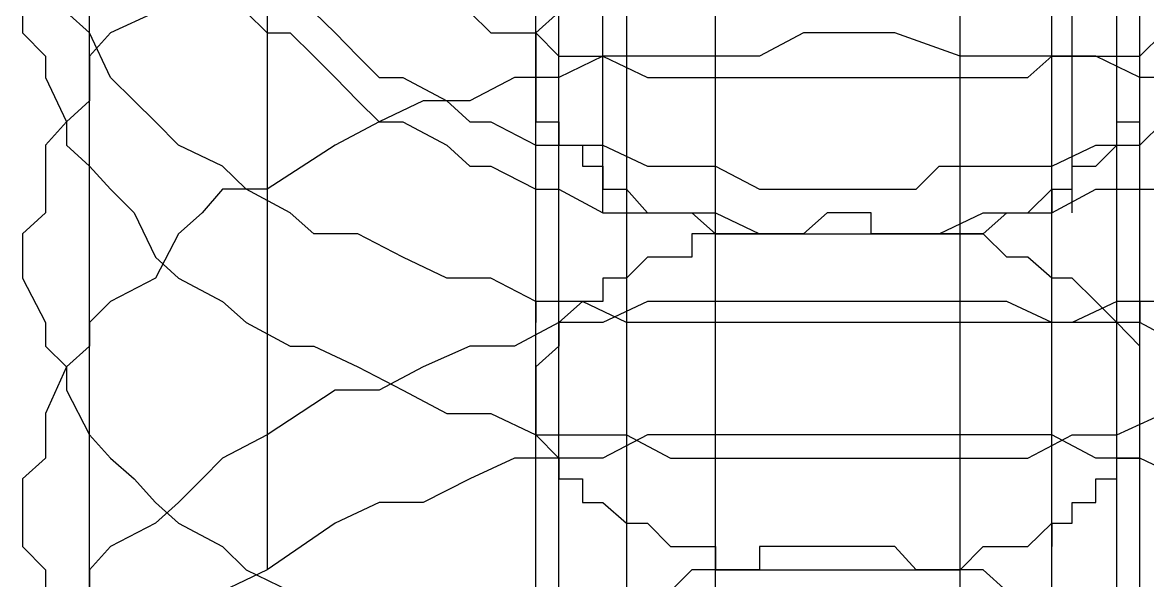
# Model space of a CAD drawing. Header units: millimetres. Extents: x 0 to 2112, y 8 to 1252.
# Drawn here: x 1447.42 to 1460.7, y 528.46 to 535.05 of the extents above; entities that cross this region are included whole.
import ezdxf

# ---------------------------------------------------------------- set-up
doc = ezdxf.new("R2010")
doc.units = ezdxf.units.MM
doc.layers.get('0').update_dxf_attribs({"linetype": 'CONTINUOUS'})

msp = doc.modelspace()

# ---------------------------------------------------------------- linework, layer by layer
at = {"color": 9}
for p, q in [((1455.6, 526.768), (1455.6, 542.308)), ((1458.49, 526.768), (1458.49, 542.308)), ((1453.48, 529.907), (1453.48, 542.032)), ((1460.61, 529.907), (1460.61, 542.032)), ((1454.55, 541.786), (1454.55, 526.217)), ((1454.55, 541.786), (1454.55, 526.217)), ((1453.75, 525.445), (1453.75, 541.232)), ((1460.34, 525.445), (1460.34, 541.232)), ((1450.31, 540.71), (1450.31, 528.588)), ((1450.31, 540.71), (1450.31, 528.588)), ((1453.75, 523.847), (1453.75, 539.662)), ((1460.34, 523.847), (1460.34, 539.662)), ((1448.21, 526.768), (1448.21, 538.861)), ((1459.57, 523.325), (1459.57, 538.861)), ((1459.57, 523.325), (1459.57, 538.861)), ((1455.6, 522.799), (1455.6, 538.339)), ((1458.49, 522.799), (1458.49, 538.339)), ((1454.27, 532.8), (1454.27, 537.57)), ((1459.81, 532.8), (1459.81, 537.57)), ((1447.42, 535.171), (1447.42, 534.924)), ((1448.21, 534.924), (1447.94, 535.171)), ((1448.21, 534.924), (1447.94, 535.171)), ((1448.99, 535.171), (1448.46, 534.924)), ((1450.06, 535.171), (1450.31, 534.924)), ((1450.06, 535.171), (1450.31, 534.924)), ((1450.86, 535.171), (1451.11, 534.924)), ((1452.7, 535.171), (1452.95, 534.924)), ((1453.75, 535.171), (1453.48, 534.924)), ((1460.61, 534.924), (1460.61, 535.171)), ((1447.42, 534.924), (1447.69, 534.649)), ((1448.46, 534.924), (1448.21, 534.649)), ((1448.46, 534.398), (1448.21, 534.924)), ((1448.46, 534.398), (1448.21, 534.924)), ((1450.31, 534.924), (1450.58, 534.924)), ((1450.31, 534.924), (1450.58, 534.924)), ((1450.58, 534.924), (1450.86, 534.649)), ((1450.58, 534.924), (1450.86, 534.649)), ((1451.11, 534.924), (1451.38, 534.649)), ((1452.95, 534.924), (1453.48, 534.924)), ((1453.48, 534.924), (1453.75, 534.649)), ((1453.48, 534.924), (1453.48, 534.924)), ((1453.48, 534.924), (1453.48, 534.649)), ((1456.64, 534.924), (1456.12, 534.649)), ((1457.17, 534.924), (1456.64, 534.924)), ((1457.72, 534.924), (1457.17, 534.924)), ((1458.49, 534.649), (1457.72, 534.924)), ((1460.61, 534.649), (1460.89, 534.924)), ((1460.61, 534.649), (1460.61, 534.924)), ((1460.61, 534.924), (1460.61, 534.924)), ((1460.61, 534.924), (1460.61, 534.924)), ((1447.69, 534.649), (1447.69, 534.398)), ((1448.21, 522.552), (1448.21, 534.649)), ((1448.21, 534.649), (1448.21, 534.398)), ((1448.21, 534.649), (1448.21, 534.123)), ((1450.86, 534.649), (1451.11, 534.398)), ((1450.86, 534.649), (1451.11, 534.398)), ((1451.38, 534.649), (1451.63, 534.398)), ((1453.48, 534.649), (1453.48, 534.649)), ((1453.48, 534.649), (1453.48, 534.398)), ((1454.27, 534.649), (1453.75, 534.398)), ((1453.75, 534.649), (1454.27, 534.649)), ((1454.8, 534.649), (1454.27, 534.649)), ((1454.27, 534.649), (1454.8, 534.398)), ((1455.6, 534.649), (1454.8, 534.649)), ((1456.12, 534.649), (1455.6, 534.649)), ((1459.04, 534.649), (1458.49, 534.649)), ((1459.57, 534.649), (1459.04, 534.649)), ((1459.29, 534.398), (1459.57, 534.649)), ((1460.09, 534.649), (1459.57, 534.649)), ((1459.57, 534.649), (1460.09, 534.649)), ((1460.61, 534.398), (1460.09, 534.649)), ((1460.09, 534.649), (1460.61, 534.649)), ((1460.61, 534.398), (1460.61, 534.649)), ((1460.61, 534.649), (1460.61, 534.649)), ((1447.69, 534.398), (1447.94, 533.876)), ((1448.74, 534.123), (1448.46, 534.398)), ((1448.74, 534.123), (1448.46, 534.398)), ((1451.11, 534.398), (1451.38, 534.123)), ((1451.11, 534.398), (1451.38, 534.123)), ((1451.63, 534.398), (1451.91, 534.398)), ((1451.91, 534.398), (1452.43, 534.123)), ((1453.23, 534.398), (1452.7, 534.123)), ((1453.75, 534.398), (1453.23, 534.398)), ((1453.48, 534.398), (1453.48, 534.398)), ((1453.48, 534.398), (1453.48, 534.123)), ((1454.8, 534.398), (1455.07, 534.398)), ((1455.07, 534.398), (1455.6, 534.398)), ((1455.6, 534.398), (1456.12, 534.398)), ((1456.12, 534.398), (1456.4, 534.398)), ((1456.4, 534.398), (1456.92, 534.398)), ((1456.92, 534.398), (1457.44, 534.398)), ((1457.44, 534.398), (1457.97, 534.398)), ((1457.97, 534.398), (1458.24, 534.398)), ((1458.24, 534.398), (1458.76, 534.398)), ((1458.76, 534.398), (1459.29, 534.398)), ((1461.13, 534.398), (1460.61, 534.398)), ((1460.61, 534.123), (1460.61, 534.398)), ((1460.61, 534.398), (1460.61, 534.398)), ((1448.21, 534.123), (1447.94, 533.876)), ((1448.99, 533.876), (1448.74, 534.123)), ((1448.99, 533.876), (1448.74, 534.123)), ((1451.38, 534.123), (1451.63, 533.876)), ((1451.38, 534.123), (1451.63, 533.876)), ((1452.15, 534.123), (1451.63, 533.876)), ((1452.7, 534.123), (1452.15, 534.123)), ((1452.43, 534.123), (1452.7, 533.876)), ((1453.48, 534.123), (1453.48, 534.123)), ((1453.48, 534.123), (1453.48, 533.876)), ((1460.61, 533.876), (1460.61, 534.123)), ((1460.61, 534.123), (1460.61, 534.123)), ((1447.94, 533.876), (1447.69, 533.601)), ((1447.94, 533.876), (1447.94, 533.601)), ((1449.26, 533.601), (1448.99, 533.876)), ((1449.26, 533.601), (1448.99, 533.876)), ((1451.63, 533.876), (1451.11, 533.601)), ((1451.63, 533.876), (1451.91, 533.876)), ((1451.63, 533.876), (1451.91, 533.876)), ((1451.91, 533.876), (1452.43, 533.601)), ((1451.91, 533.876), (1452.43, 533.601)), ((1452.7, 533.876), (1452.95, 533.876)), ((1452.95, 533.876), (1453.48, 533.601)), ((1453.48, 533.876), (1453.75, 533.876)), ((1453.75, 533.876), (1453.75, 533.601)), ((1460.34, 533.601), (1460.34, 533.876)), ((1460.34, 533.876), (1460.61, 533.876)), ((1460.61, 533.601), (1460.89, 533.876)), ((1447.69, 533.601), (1447.69, 533.354)), ((1447.94, 533.601), (1448.21, 533.354)), ((1449.78, 533.354), (1449.26, 533.601)), ((1449.78, 533.354), (1449.26, 533.601)), ((1451.11, 533.601), (1450.31, 533.079)), ((1452.43, 533.601), (1452.7, 533.354)), ((1452.43, 533.601), (1452.7, 533.354)), ((1453.48, 533.601), (1453.75, 533.601)), ((1453.75, 533.601), (1454.27, 533.601)), ((1453.75, 533.601), (1453.75, 533.601)), ((1453.75, 533.601), (1454.03, 533.601)), ((1454.03, 533.601), (1454.03, 533.354)), ((1454.27, 533.601), (1454.8, 533.354)), ((1459.57, 533.354), (1460.09, 533.601)), ((1460.09, 533.601), (1460.61, 533.601)), ((1460.09, 533.354), (1460.34, 533.601)), ((1460.34, 533.601), (1460.34, 533.601)), ((1447.69, 533.354), (1447.69, 532.8)), ((1448.21, 533.354), (1448.46, 533.079)), ((1450.06, 533.079), (1449.78, 533.354)), ((1450.06, 533.079), (1449.78, 533.354)), ((1452.7, 533.354), (1452.95, 533.354)), ((1452.7, 533.354), (1452.95, 533.354)), ((1452.95, 533.354), (1453.48, 533.079)), ((1452.95, 533.354), (1453.48, 533.079)), ((1454.03, 533.354), (1454.27, 533.354)), ((1454.27, 533.354), (1454.27, 533.079)), ((1454.8, 533.354), (1455.07, 533.354)), ((1455.07, 533.354), (1455.6, 533.354)), ((1455.6, 533.354), (1456.12, 533.079)), ((1457.97, 533.079), (1458.24, 533.354)), ((1458.24, 533.354), (1458.76, 533.354)), ((1458.76, 533.354), (1459.29, 533.354)), ((1459.29, 533.354), (1459.57, 533.354)), ((1459.81, 533.079), (1459.81, 533.354)), ((1459.81, 533.354), (1460.09, 533.354)), ((1460.09, 533.354), (1460.09, 533.354)), ((1448.46, 533.079), (1448.74, 532.8)), ((1449.78, 533.079), (1449.54, 532.8)), ((1450.31, 533.079), (1449.78, 533.079)), ((1450.58, 532.8), (1450.06, 533.079)), ((1450.58, 532.8), (1450.06, 533.079)), ((1450.31, 533.079), (1450.31, 532.8)), ((1453.48, 533.079), (1453.75, 533.079)), ((1453.48, 533.079), (1453.75, 533.079)), ((1453.75, 533.079), (1454.27, 532.8)), ((1453.75, 533.079), (1454.27, 532.8)), ((1454.27, 533.079), (1454.55, 533.079)), ((1454.55, 533.079), (1454.55, 533.079)), ((1454.55, 533.079), (1454.8, 532.8)), ((1456.12, 533.079), (1456.4, 533.079)), ((1456.4, 533.079), (1456.92, 533.079)), ((1456.92, 533.079), (1457.44, 533.079)), ((1457.44, 533.079), (1457.97, 533.079)), ((1459.29, 532.8), (1459.57, 533.079)), ((1459.57, 532.8), (1460.09, 533.079)), ((1459.57, 532.8), (1460.09, 533.079)), ((1459.57, 533.079), (1459.81, 533.079)), ((1459.57, 533.079), (1459.57, 532.8)), ((1460.09, 533.079), (1460.61, 533.079)), ((1460.09, 533.079), (1460.61, 533.079)), ((1460.61, 533.079), (1460.89, 533.079)), ((1460.61, 533.079), (1460.89, 533.079)), ((1447.69, 532.8), (1447.42, 532.553)), ((1448.74, 532.8), (1448.99, 532.278)), ((1449.54, 532.8), (1449.26, 532.553)), ((1450.86, 532.553), (1450.58, 532.8)), ((1450.86, 532.553), (1450.58, 532.8)), ((1454.27, 532.8), (1454.8, 532.8)), ((1454.27, 532.8), (1454.8, 532.8)), ((1454.8, 532.8), (1455.07, 532.8)), ((1454.8, 532.8), (1455.07, 532.8)), ((1454.8, 532.8), (1455.07, 532.8)), ((1455.07, 532.8), (1455.6, 532.8)), ((1455.07, 532.8), (1455.6, 532.8)), ((1455.07, 532.8), (1455.07, 532.8)), ((1455.07, 532.8), (1455.32, 532.8)), ((1455.32, 532.8), (1455.6, 532.553)), ((1455.6, 532.8), (1456.12, 532.553)), ((1455.6, 532.8), (1456.12, 532.553)), ((1456.92, 532.8), (1456.64, 532.553)), ((1457.17, 532.8), (1456.92, 532.8)), ((1457.44, 532.8), (1457.17, 532.8)), ((1457.44, 532.553), (1457.44, 532.8)), ((1458.24, 532.553), (1458.76, 532.8)), ((1458.24, 532.553), (1458.76, 532.8)), ((1458.76, 532.8), (1459.29, 532.8)), ((1458.76, 532.8), (1459.29, 532.8)), ((1458.76, 532.553), (1459.04, 532.8)), ((1459.04, 532.8), (1459.04, 532.8)), ((1459.04, 532.8), (1459.29, 532.8)), ((1459.29, 532.8), (1459.57, 532.8)), ((1459.29, 532.8), (1459.57, 532.8)), ((1447.42, 532.553), (1447.42, 532.278)), ((1449.26, 532.553), (1448.99, 532.031)), ((1451.38, 532.553), (1450.86, 532.553)), ((1451.38, 532.553), (1450.86, 532.553)), ((1451.91, 532.278), (1451.38, 532.553)), ((1451.91, 532.278), (1451.38, 532.553)), ((1455.6, 532.553), (1455.32, 532.553)), ((1455.32, 532.553), (1455.32, 532.278)), ((1455.87, 532.553), (1455.6, 532.553)), ((1455.6, 532.553), (1455.6, 532.553)), ((1455.6, 532.553), (1455.87, 532.553)), ((1456.12, 532.553), (1455.87, 532.553)), ((1455.87, 532.553), (1456.12, 532.553)), ((1456.12, 532.553), (1456.4, 532.553)), ((1456.12, 532.553), (1456.4, 532.553)), ((1456.4, 532.553), (1456.12, 532.553)), ((1456.12, 532.553), (1456.12, 532.553)), ((1456.12, 532.553), (1456.4, 532.553)), ((1456.4, 532.553), (1456.92, 532.553)), ((1456.4, 532.553), (1456.92, 532.553)), ((1456.64, 532.553), (1456.4, 532.553)), ((1456.4, 532.553), (1456.64, 532.553)), ((1456.64, 532.553), (1456.92, 532.553)), ((1456.92, 532.553), (1457.44, 532.553)), ((1456.92, 532.553), (1457.44, 532.553)), ((1456.92, 532.553), (1456.92, 532.553)), ((1456.92, 532.553), (1457.17, 532.553)), ((1457.17, 532.553), (1457.44, 532.553)), ((1457.44, 532.553), (1457.97, 532.553)), ((1457.44, 532.553), (1457.97, 532.553)), ((1457.72, 532.553), (1457.44, 532.553)), ((1457.44, 532.553), (1457.72, 532.553)), ((1457.97, 532.553), (1457.72, 532.553)), ((1457.72, 532.553), (1457.97, 532.553)), ((1457.97, 532.553), (1458.24, 532.553)), ((1457.97, 532.553), (1458.24, 532.553)), ((1458.24, 532.553), (1457.97, 532.553)), ((1457.97, 532.553), (1458.24, 532.553)), ((1458.49, 532.553), (1458.24, 532.553)), ((1458.24, 532.553), (1458.24, 532.553)), ((1458.24, 532.553), (1458.49, 532.553)), ((1458.76, 532.553), (1458.49, 532.553)), ((1458.49, 532.553), (1458.76, 532.553)), ((1459.04, 532.278), (1458.76, 532.553)), ((1458.76, 532.553), (1458.76, 532.553)), ((1447.42, 532.278), (1447.42, 532.031)), ((1448.99, 532.278), (1449.26, 532.031)), ((1452.43, 532.031), (1451.91, 532.278)), ((1452.43, 532.031), (1451.91, 532.278)), ((1454.8, 532.278), (1454.55, 532.031)), ((1455.07, 532.278), (1454.8, 532.278)), ((1455.32, 532.278), (1455.07, 532.278)), ((1459.29, 532.278), (1459.04, 532.278)), ((1459.57, 532.031), (1459.29, 532.278)), ((1459.29, 532.278), (1459.29, 532.278)), ((1447.42, 532.031), (1447.69, 531.506)), ((1448.99, 532.031), (1448.46, 531.756)), ((1449.26, 532.031), (1449.78, 531.756)), ((1452.95, 532.031), (1452.43, 532.031)), ((1452.95, 532.031), (1452.43, 532.031)), ((1453.48, 531.756), (1452.95, 532.031)), ((1453.48, 531.756), (1452.95, 532.031)), ((1454.55, 532.031), (1454.27, 532.031)), ((1454.27, 532.031), (1454.27, 531.756)), ((1454.55, 532.031), (1454.55, 531.756)), ((1459.81, 532.031), (1459.57, 532.031)), ((1460.09, 531.756), (1459.81, 532.031)), ((1459.81, 532.031), (1459.81, 532.031)), ((1448.46, 531.756), (1448.21, 531.506)), ((1449.78, 531.756), (1450.06, 531.506)), ((1453.48, 519.631), (1453.48, 531.756)), ((1453.48, 531.756), (1453.48, 531.506)), ((1454.03, 531.756), (1453.48, 531.756)), ((1454.03, 531.756), (1453.48, 531.756)), ((1454.03, 531.756), (1453.75, 531.506)), ((1454.55, 531.506), (1454.03, 531.756)), ((1454.55, 531.506), (1454.03, 531.756)), ((1454.27, 531.756), (1454.03, 531.756)), ((1454.03, 531.756), (1454.03, 531.756)), ((1454.8, 531.756), (1454.27, 531.506)), ((1455.6, 531.756), (1454.8, 531.756)), ((1456.12, 531.756), (1455.6, 531.756)), ((1456.64, 531.756), (1456.12, 531.756)), ((1457.17, 531.756), (1456.64, 531.756)), ((1457.72, 531.756), (1457.17, 531.756)), ((1458.49, 531.756), (1457.72, 531.756)), ((1459.04, 531.756), (1458.49, 531.756)), ((1459.57, 531.506), (1459.04, 531.756)), ((1460.34, 531.756), (1459.81, 531.506)), ((1460.34, 531.756), (1459.81, 531.506)), ((1460.34, 531.506), (1460.09, 531.756)), ((1460.09, 531.756), (1460.09, 531.756)), ((1460.89, 531.756), (1460.34, 531.756)), ((1460.89, 531.756), (1460.34, 531.756)), ((1460.61, 519.631), (1460.61, 531.756)), ((1460.61, 531.756), (1460.61, 531.506)), ((1447.69, 531.506), (1447.69, 531.23)), ((1448.21, 531.506), (1448.21, 531.23)), ((1450.06, 531.506), (1450.58, 531.23)), ((1453.75, 531.506), (1453.23, 531.23)), ((1454.27, 531.506), (1453.75, 531.506)), ((1453.75, 531.506), (1453.75, 531.506)), ((1453.75, 531.506), (1453.75, 531.23)), ((1455.07, 531.506), (1454.55, 531.506)), ((1455.07, 531.506), (1454.55, 531.506)), ((1455.87, 531.506), (1455.07, 531.506)), ((1455.87, 531.506), (1455.07, 531.506)), ((1456.4, 531.506), (1455.87, 531.506)), ((1456.4, 531.506), (1455.87, 531.506)), ((1456.92, 531.506), (1456.4, 531.506)), ((1456.92, 531.506), (1456.4, 531.506)), ((1457.44, 531.506), (1456.92, 531.506)), ((1457.44, 531.506), (1456.92, 531.506)), ((1458.24, 531.506), (1457.44, 531.506)), ((1458.24, 531.506), (1457.44, 531.506)), ((1458.76, 531.506), (1458.24, 531.506)), ((1458.76, 531.506), (1458.24, 531.506)), ((1459.29, 531.506), (1458.76, 531.506)), ((1459.29, 531.506), (1458.76, 531.506)), ((1459.81, 531.506), (1459.29, 531.506)), ((1459.81, 531.506), (1459.29, 531.506)), ((1460.09, 531.506), (1459.57, 531.506)), ((1460.61, 531.506), (1460.09, 531.506)), ((1460.61, 531.23), (1460.34, 531.506)), ((1460.34, 531.506), (1460.34, 531.506)), ((1460.34, 531.506), (1460.34, 531.506)), ((1461.13, 531.23), (1460.61, 531.506)), ((1447.69, 531.23), (1447.94, 530.983)), ((1448.21, 531.23), (1447.94, 530.983)), ((1450.58, 531.23), (1450.86, 531.23)), ((1450.86, 531.23), (1451.38, 530.983)), ((1452.7, 531.23), (1452.15, 530.983)), ((1453.23, 531.23), (1452.7, 531.23)), ((1453.75, 531.23), (1453.48, 530.983)), ((1453.75, 531.23), (1453.75, 531.23)), ((1460.61, 530.983), (1460.61, 531.23)), ((1460.61, 531.23), (1460.61, 531.23)), ((1447.94, 530.983), (1447.69, 530.433)), ((1447.94, 530.983), (1447.94, 530.708)), ((1451.38, 530.983), (1451.91, 530.708)), ((1452.15, 530.983), (1451.63, 530.708)), ((1453.48, 530.983), (1453.48, 530.983)), ((1453.48, 530.983), (1453.48, 530.708)), ((1460.61, 530.708), (1460.61, 530.983)), ((1460.61, 530.983), (1460.61, 530.983)), ((1447.94, 530.708), (1448.21, 530.183)), ((1451.11, 530.708), (1450.31, 530.183)), ((1451.63, 530.708), (1451.11, 530.708)), ((1451.91, 530.708), (1452.43, 530.433)), ((1453.48, 530.708), (1453.48, 530.708)), ((1453.48, 530.708), (1453.48, 530.708)), ((1453.48, 530.708), (1453.48, 530.433)), ((1460.61, 530.433), (1460.61, 530.708)), ((1460.61, 530.708), (1460.61, 530.708)), ((1447.69, 530.433), (1447.69, 530.183)), ((1452.43, 530.433), (1452.95, 530.433)), ((1452.95, 530.433), (1453.48, 530.183)), ((1453.48, 530.433), (1453.48, 530.433)), ((1453.48, 530.433), (1453.48, 530.183)), ((1460.34, 530.183), (1460.89, 530.433)), ((1460.61, 530.183), (1460.61, 530.433)), ((1460.61, 530.433), (1460.61, 530.433)), ((1447.69, 530.183), (1447.69, 529.907)), ((1448.21, 530.183), (1448.46, 529.907)), ((1450.31, 530.183), (1449.78, 529.907)), ((1450.31, 530.183), (1450.31, 529.907)), ((1453.48, 530.183), (1454.03, 530.183)), ((1453.48, 530.183), (1453.48, 530.183)), ((1453.48, 530.183), (1453.75, 529.907)), ((1454.03, 530.183), (1454.55, 530.183)), ((1454.8, 530.183), (1454.27, 529.907)), ((1454.8, 530.183), (1454.27, 529.907)), ((1454.55, 530.183), (1455.07, 529.907)), ((1455.6, 530.183), (1454.8, 530.183)), ((1455.6, 530.183), (1454.8, 530.183)), ((1456.12, 530.183), (1455.6, 530.183)), ((1456.12, 530.183), (1455.6, 530.183)), ((1456.64, 530.183), (1456.12, 530.183)), ((1456.64, 530.183), (1456.12, 530.183)), ((1457.17, 530.183), (1456.64, 530.183)), ((1457.17, 530.183), (1456.64, 530.183)), ((1457.72, 530.183), (1457.17, 530.183)), ((1457.72, 530.183), (1457.17, 530.183)), ((1458.49, 530.183), (1457.72, 530.183)), ((1458.49, 530.183), (1457.72, 530.183)), ((1459.04, 530.183), (1458.49, 530.183)), ((1459.04, 530.183), (1458.49, 530.183)), ((1459.57, 530.183), (1459.04, 530.183)), ((1459.57, 530.183), (1459.04, 530.183)), ((1459.29, 529.907), (1459.81, 530.183)), ((1460.09, 529.907), (1459.57, 530.183)), ((1460.09, 529.907), (1459.57, 530.183)), ((1459.81, 530.183), (1460.34, 530.183)), ((1460.61, 529.907), (1460.61, 530.183)), ((1460.61, 530.183), (1460.61, 530.183)), ((1447.69, 529.907), (1447.42, 529.661)), ((1448.46, 529.907), (1448.74, 529.661)), ((1449.78, 529.907), (1449.54, 529.661)), ((1453.23, 529.907), (1452.7, 529.661)), ((1453.23, 529.907), (1452.7, 529.661)), ((1453.75, 529.907), (1453.23, 529.907)), ((1453.75, 529.907), (1453.23, 529.907)), ((1454.27, 529.907), (1453.75, 529.907)), ((1454.27, 529.907), (1453.75, 529.907)), ((1453.75, 529.907), (1453.75, 529.907)), ((1453.75, 529.907), (1453.75, 529.661)), ((1455.07, 529.907), (1455.87, 529.907)), ((1455.87, 529.907), (1456.4, 529.907)), ((1456.4, 529.907), (1456.92, 529.907)), ((1456.92, 529.907), (1457.44, 529.907)), ((1457.44, 529.907), (1458.24, 529.907)), ((1458.24, 529.907), (1458.76, 529.907)), ((1458.76, 529.907), (1459.29, 529.907)), ((1460.61, 529.907), (1460.09, 529.907)), ((1460.61, 529.907), (1460.09, 529.907)), ((1460.34, 529.661), (1460.34, 529.907)), ((1460.34, 529.907), (1460.61, 529.907)), ((1461.13, 529.661), (1460.61, 529.907)), ((1461.13, 529.661), (1460.61, 529.907)), ((1447.42, 529.661), (1447.42, 529.138)), ((1448.74, 529.661), (1448.99, 529.385)), ((1449.54, 529.661), (1449.26, 529.385)), ((1452.7, 529.661), (1452.15, 529.385)), ((1452.7, 529.661), (1452.15, 529.385)), ((1453.75, 529.661), (1454.03, 529.661)), ((1454.03, 529.661), (1454.03, 529.385)), ((1460.09, 529.385), (1460.09, 529.661)), ((1460.09, 529.661), (1460.34, 529.661)), ((1460.34, 529.661), (1460.34, 529.661)), ((1449.26, 529.385), (1448.99, 529.138)), ((1448.99, 529.385), (1449.26, 529.138)), ((1451.63, 529.385), (1451.11, 529.138)), ((1451.63, 529.385), (1451.11, 529.138)), ((1452.15, 529.385), (1451.63, 529.385)), ((1452.15, 529.385), (1451.63, 529.385)), ((1454.03, 529.385), (1454.27, 529.385)), ((1454.27, 529.385), (1454.27, 529.385)), ((1454.27, 529.385), (1454.55, 529.138)), ((1459.81, 529.138), (1459.81, 529.385)), ((1459.81, 529.385), (1460.09, 529.385)), ((1447.42, 529.138), (1447.42, 528.863)), ((1448.99, 529.138), (1448.46, 528.863)), ((1449.26, 529.138), (1449.78, 528.863)), ((1451.11, 529.138), (1450.31, 528.588)), ((1451.11, 529.138), (1450.31, 528.588)), ((1454.55, 529.138), (1454.55, 529.138)), ((1454.55, 529.138), (1454.8, 529.138)), ((1454.8, 529.138), (1455.07, 528.863)), ((1459.29, 528.863), (1459.57, 529.138)), ((1459.57, 529.138), (1459.81, 529.138)), ((1459.57, 529.138), (1459.57, 528.863)), ((1447.42, 528.863), (1447.69, 528.588)), ((1448.46, 528.863), (1448.21, 528.588)), ((1449.78, 528.863), (1450.06, 528.588)), ((1455.07, 528.863), (1455.07, 528.863)), ((1455.07, 528.863), (1455.32, 528.863)), ((1455.32, 528.863), (1455.6, 528.863)), ((1455.6, 528.863), (1455.6, 528.588)), ((1456.4, 528.863), (1456.12, 528.863)), ((1456.12, 528.863), (1456.12, 528.588)), ((1456.64, 528.863), (1456.4, 528.863)), ((1456.92, 528.863), (1456.64, 528.863)), ((1457.17, 528.863), (1456.92, 528.863)), ((1457.44, 528.863), (1457.17, 528.863)), ((1457.72, 528.863), (1457.44, 528.863)), ((1457.44, 528.863), (1457.44, 528.863)), ((1457.97, 528.588), (1457.72, 528.863)), ((1458.49, 528.588), (1458.76, 528.863)), ((1458.76, 528.863), (1459.04, 528.863)), ((1459.04, 528.863), (1459.04, 528.863)), ((1459.04, 528.863), (1459.29, 528.863)), ((1447.69, 528.588), (1447.69, 528.338)), ((1448.21, 528.588), (1448.21, 528.062)), ((1450.31, 528.588), (1449.78, 528.338)), ((1450.31, 528.588), (1449.78, 528.338)), ((1450.06, 528.588), (1450.58, 528.338)), ((1455.32, 528.588), (1455.07, 528.338)), ((1455.6, 528.588), (1455.32, 528.588)), ((1455.32, 528.588), (1455.32, 528.588)), ((1455.87, 528.588), (1455.6, 528.588)), ((1455.6, 528.588), (1455.87, 528.588)), ((1456.12, 528.588), (1455.87, 528.588)), ((1455.87, 528.588), (1456.12, 528.588)), ((1456.12, 528.588), (1456.4, 528.588)), ((1456.4, 528.588), (1456.64, 528.588)), ((1456.64, 528.588), (1456.92, 528.588)), ((1456.92, 528.588), (1456.92, 528.588)), ((1456.92, 528.588), (1457.17, 528.588)), ((1457.17, 528.588), (1457.44, 528.588)), ((1457.44, 528.588), (1457.72, 528.588)), ((1457.72, 528.588), (1457.97, 528.588)), ((1458.24, 528.588), (1457.97, 528.588)), ((1457.97, 528.588), (1458.24, 528.588)), ((1458.49, 528.588), (1458.24, 528.588)), ((1458.24, 528.588), (1458.24, 528.588)), ((1458.24, 528.588), (1458.49, 528.588)), ((1458.76, 528.588), (1458.49, 528.588)), ((1459.04, 528.338), (1458.76, 528.588)), ((1458.76, 528.588), (1458.76, 528.588))]:
    msp.add_line(p, q, dxfattribs=at)

doc.saveas('drawing.dxf')
